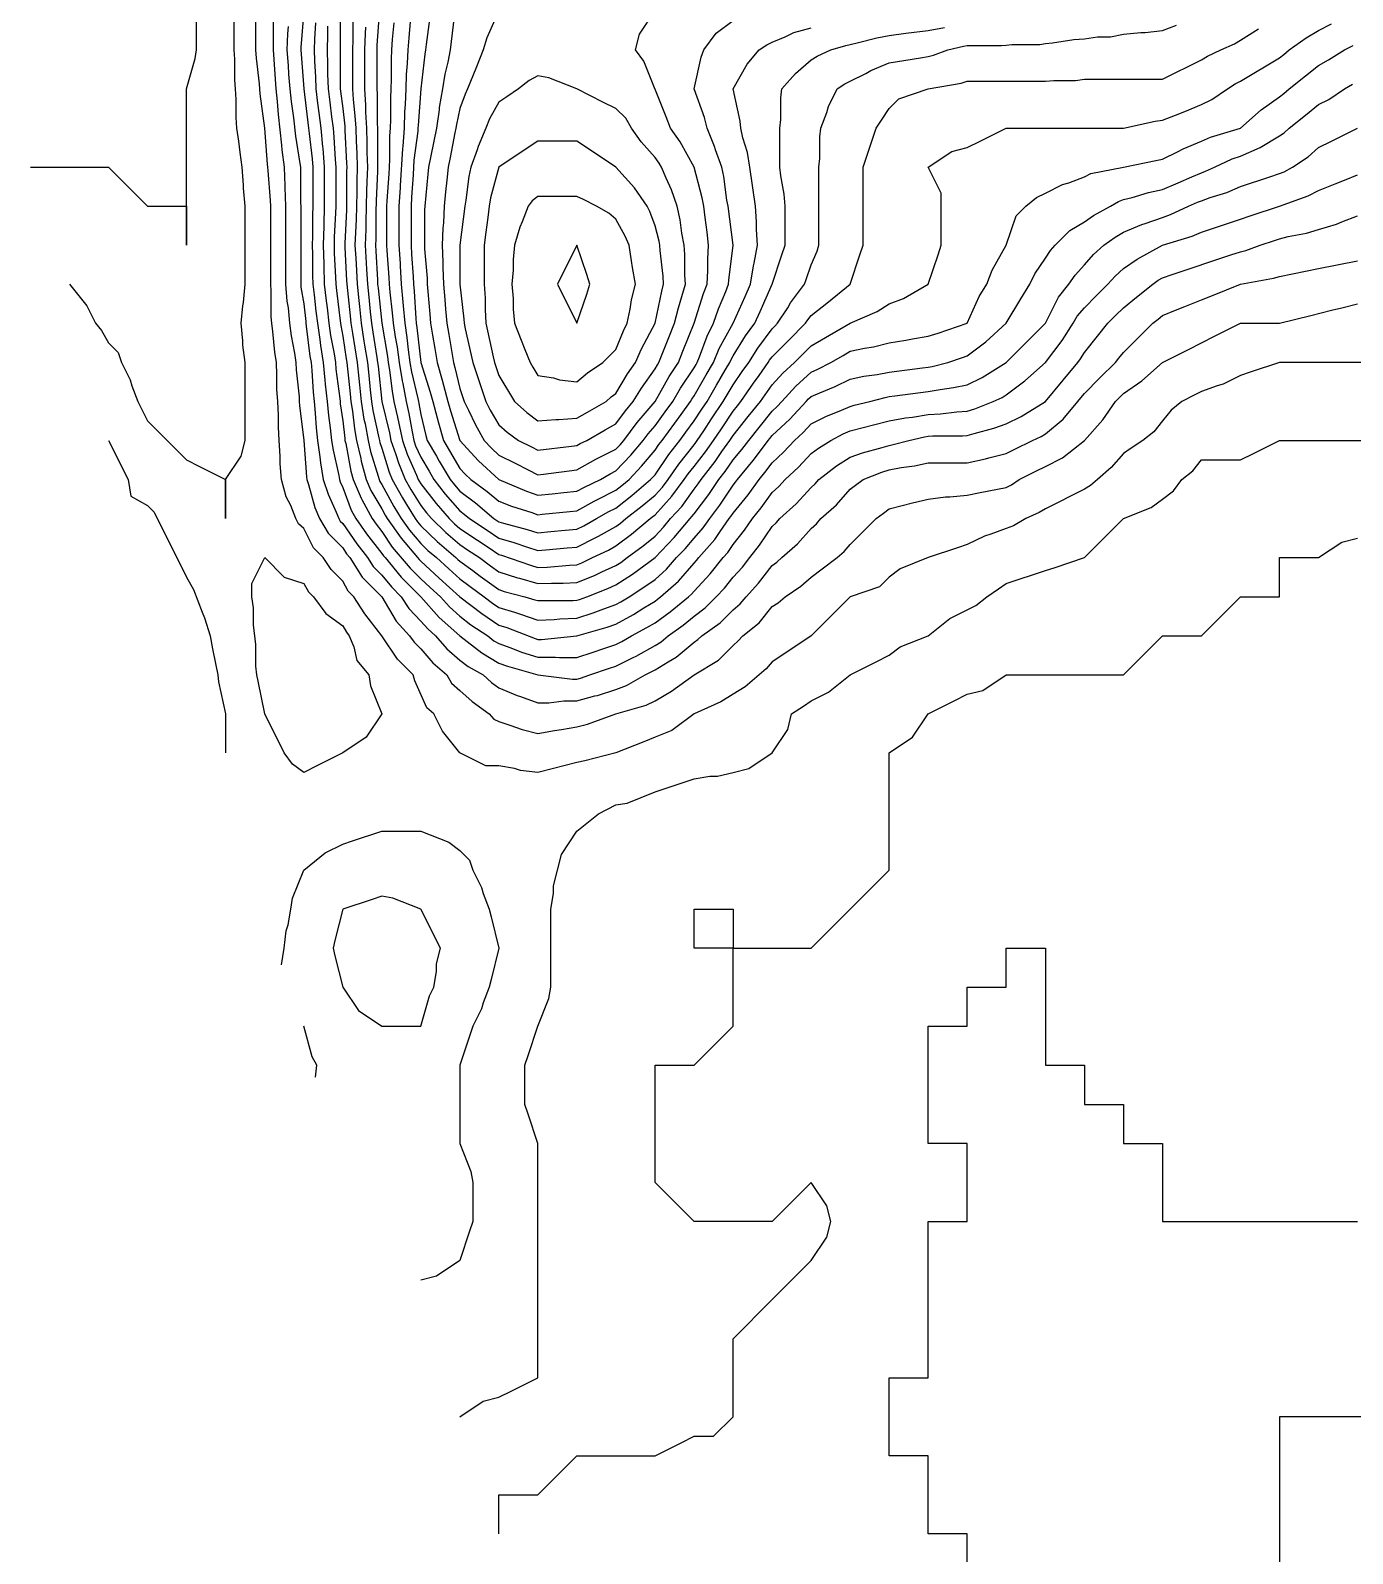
# Model space of a CAD drawing. Header units: inches. Extents: x 794995 to 811195, y 2485918 to 2508058.
# Drawn here: x 795565 to 796581, y 2488183 to 2489353 of the extents above; entities that cross this region are included whole.
import ezdxf

# ---------------------------------------------------------------- set-up
doc = ezdxf.new("R2010")
doc.units = ezdxf.units.IN
doc.header["$MEASUREMENT"] = 0
doc.layers.add('contour', color=7, linetype='Continuous')

msp = doc.modelspace()

# ---------------------------------------------------------------- linework, layer by layer
at = {"layer": 'contour'}
for points in [[(795595.2, 2489158.4), (795608.5, 2489141.7), (795615.2, 2489128.4), (795619.7, 2489122.9), (795625.2, 2489113.4), (795632.7, 2489105.9), (795635.2, 2489098.4), (795641.8, 2489085), (795643.2, 2489080.4), (795647.7, 2489068.4), (795655.2, 2489053.4), (795685.2, 2489023.4), (795695.2, 2489018.4), (795715.2, 2489008.4), (795715.2, 2488978.4), (795715.2, 2489008.4), (795727.2, 2489026.4), (795730.2, 2489038.4), (795730.2, 2489098.4), (795728.5, 2489111.7), (795728.5, 2489115), (795727.2, 2489128.4), (795728.5, 2489141.7), (795729, 2489144.5), (795730.2, 2489158.4), (795730.2, 2489218.4), (795729, 2489232.2), (795729, 2489234.5), (795728, 2489248.4), (795726.4, 2489259.6), (795725.2, 2489268.4), (795723.7, 2489278.4), (795723.2, 2489286.4), (795723.2, 2489300.4), (795722.7, 2489308.4), (795722.2, 2489315.4), (795722.2, 2489331.3), (795721.8, 2489338.4), (795721.8, 2489398.4)], [(796675.2, 2489098.4), (796525.2, 2489098.4), (796502.7, 2489090.9), (796495.2, 2489088.4), (796481.8, 2489081.7), (796477.2, 2489080.4), (796465.2, 2489075.9), (796460.2, 2489073.4), (796450.2, 2489068.4), (796441.8, 2489061.7), (796435.2, 2489053.4), (796428.5, 2489045), (796420.2, 2489038.4), (796411.2, 2489032.4), (796405.2, 2489028.4), (796395.9, 2489017.6), (796385.2, 2489008.4), (796379.8, 2489003.7), (796375.2, 2489000.9), (796345.2, 2488985.9), (796340.5, 2488983), (796330.2, 2488978.4), (796320.6, 2488972.9), (796315.2, 2488970.9), (796303.2, 2488966.4), (796298.5, 2488965), (796285.2, 2488958.4), (796277.7, 2488955.9), (796255.2, 2488948.4), (796233.7, 2488939.8), (796225.2, 2488933.4), (796217.7, 2488925.9), (796195.2, 2488918.4), (796165.2, 2488888.4), (796147.2, 2488876.4), (796135.2, 2488868.4), (796130.5, 2488863), (796125.2, 2488858.4), (796114.4, 2488849.1), (796105.2, 2488843.4), (796095.9, 2488837.6), (796075.2, 2488828.4), (796058, 2488815.5), (796045.2, 2488810.4), (796036.6, 2488806.9), (796015.2, 2488798.4), (795991.2, 2488792.4), (795985.2, 2488790.9), (795975.2, 2488788.4), (795967.2, 2488786.4), (795955.2, 2488783.4), (795941.8, 2488785), (795937.2, 2488786.4), (795925.2, 2488788.4), (795915.2, 2488788.4), (795895.2, 2488798.4), (795881.8, 2488815), (795875.2, 2488828.4), (795869.8, 2488833), (795860.5, 2488853.7), (795859.2, 2488858.4), (795847.2, 2488870.4), (795835.2, 2488888.4), (795822.1, 2488905.3), (795813.7, 2488918.4), (795809.4, 2488922.6), (795805.2, 2488930.4), (795796.2, 2488939.4), (795790.2, 2488948.4), (795782.7, 2488955.9), (795775.2, 2488970.9), (795771.2, 2488974.4), (795769.2, 2488978.4), (795765.2, 2488988.4), (795761.8, 2488995), (795758, 2489008.4), (795757.2, 2489020.4), (795757.2, 2489026.4), (795756.4, 2489038.4), (795755.7, 2489049), (795755.7, 2489057.8), (795755.2, 2489068.4), (795754.6, 2489077.8), (795754.6, 2489088.9), (795754.2, 2489098.4), (795753, 2489106.2), (795751.5, 2489122), (795750.6, 2489128.4), (795750.2, 2489133.4), (795750.2, 2489153.4), (795749.8, 2489158.4), (795749.8, 2489218.4), (795749.6, 2489222.8), (795747.8, 2489245.8), (795747.7, 2489248.4), (795747.4, 2489250.6), (795745.2, 2489278.4), (795741.6, 2489304.8), (795741.2, 2489312.4), (795738.8, 2489332), (795738.5, 2489338.4), (795738.5, 2489398.4)], [(795565.2, 2489248.4), (795625.2, 2489248.4), (795655.2, 2489218.4), (795685.2, 2489218.4), (795685.2, 2489188.4), (795685.2, 2489308.4), (795691.8, 2489331.7), (795692.7, 2489338.4), (795692.7, 2489368.4)], [(795775.2, 2489368.4), (795773.1, 2489340.4), (795773, 2489338.4), (795775.2, 2489308.4), (795778.9, 2489278.4), (795779.3, 2489274.2), (795781.6, 2489254.8), (795782.2, 2489248.4), (795782.2, 2489218.4), (795782, 2489211.5), (795782, 2489195.2), (795781.8, 2489188.4), (795782, 2489181.5), (795782, 2489165.2), (795782.2, 2489158.4), (795783.2, 2489150.4), (795784.6, 2489137.8), (795785.7, 2489128.4), (795787.6, 2489115.9), (795788.1, 2489111.3), (795790.2, 2489098.4), (795791.4, 2489084.6), (795791.8, 2489081.7), (795793.2, 2489068.4), (795794.2, 2489057.5), (795795.6, 2489048), (795796.6, 2489038.4), (795797.7, 2489030.9), (795802.2, 2489011.4), (795802.7, 2489008.4), (795803.3, 2489006.5), (795805.2, 2489002.4), (795811.6, 2488984.8), (795815.2, 2488978.4), (795823.5, 2488966.7), (795835.2, 2488951.7), (795836.5, 2488949.7), (795837.7, 2488948.4), (795850.2, 2488933.4), (795865.2, 2488918.4), (795879.3, 2488902.5), (795895.2, 2488888.4), (795912, 2488875.2), (795925.2, 2488867.4), (795931.8, 2488865), (795955.2, 2488858.4), (795981.8, 2488855), (795985.2, 2488855), (795987.8, 2488855.8), (795995.2, 2488858.4), (796010.2, 2488863.4), (796015.2, 2488865), (796028.5, 2488871.7), (796030.8, 2488872.8), (796045.2, 2488880.9), (796049.8, 2488883.7), (796055.2, 2488888.4), (796066.9, 2488896.6), (796075.2, 2488903.4), (796083.7, 2488909.8), (796092.3, 2488918.4), (796098.5, 2488925), (796105.2, 2488933.4), (796112.4, 2488941.2), (796118, 2488948.4), (796125.6, 2488958), (796135.2, 2488972.4), (796138.3, 2488975.2), (796141.2, 2488978.4), (796153.7, 2488989.8), (796165.2, 2489002.4), (796168.3, 2489005.2), (796171.2, 2489008.4), (796184.7, 2489018.8), (796195.2, 2489025.5), (796204.6, 2489028.9), (796219.7, 2489032.9), (796225.2, 2489034.6), (796228.3, 2489035.2), (796240.2, 2489038.4), (796252.3, 2489041.2), (796255.2, 2489041.7), (796258.7, 2489041.9), (796281.6, 2489041.9), (796285.2, 2489042.1), (796290.6, 2489043.8), (796305.7, 2489047.8), (796315.2, 2489051.2), (796326.6, 2489056.9), (796345.2, 2489068.4), (796358.8, 2489084.7), (796370.2, 2489098.4), (796372.3, 2489101.2), (796375.2, 2489105.9), (796385.2, 2489118.4), (796393.2, 2489128.4), (796399.2, 2489134.4), (796405.2, 2489140.4), (796415.2, 2489148.4), (796427.7, 2489158.4), (796432, 2489161.5), (796435.2, 2489163.4), (796442.7, 2489165.9), (796487.7, 2489180.9), (796495.2, 2489183.4), (796499.2, 2489184.4), (796510.2, 2489188.4), (796521.4, 2489192.1), (796525.2, 2489193.4), (796531.8, 2489195), (796545.9, 2489197.6), (796555.2, 2489200.4), (796569, 2489204.5), (796573.2, 2489206.4), (796585.2, 2489210.9)], [(795803.2, 2489366.4), (795803.2, 2489340.3), (795803.2, 2489338.4), (795803.2, 2489336.4), (795803.2, 2489310.3), (795803.3, 2489308.4), (795803.5, 2489306.7), (795805.2, 2489293.4), (795806.7, 2489279.9), (795806.8, 2489278.4), (795806.9, 2489276.6), (795808.2, 2489251.4), (795808.3, 2489248.4), (795808.2, 2489245.3), (795808.2, 2489221.4), (795808.1, 2489215.4), (795806.8, 2489190), (795806.7, 2489188.4), (795806.8, 2489186.7), (795808.2, 2489161.4), (795808.3, 2489158.4), (795810.9, 2489134.1), (795811.5, 2489128.4), (795812.7, 2489120.9), (795816.2, 2489098.4), (795817.5, 2489086), (795818, 2489081.2), (795819.4, 2489068.4), (795821.5, 2489054.7), (795822.3, 2489051.2), (795824.6, 2489038.4), (795826.6, 2489029.8), (795832.4, 2489011.1), (795833.2, 2489008.4), (795833.8, 2489007), (795835.2, 2489004.6), (795844.5, 2488987.7), (795850.2, 2488978.4), (795856.4, 2488969.6), (795865.2, 2488959.3), (795870.7, 2488953.9), (795877.2, 2488948.4), (795886.6, 2488939.8), (795895.2, 2488932), (795903.1, 2488926.3), (795913.9, 2488918.4), (795920.3, 2488913.5), (795925.2, 2488910.2), (795937.2, 2488906.4), (795941.8, 2488905), (795955.2, 2488900.4), (795967.8, 2488901), (795972.1, 2488901.4), (795985.2, 2488902), (795997.6, 2488905.9), (796005.9, 2488909.1), (796015.2, 2488912.4), (796019, 2488914.5), (796025.2, 2488918.4), (796037.4, 2488926.1), (796045.2, 2488931.7), (796054, 2488939.5), (796061.8, 2488948.4), (796068.3, 2488955.2), (796075.2, 2488963.4), (796082.2, 2488971.3), (796087.2, 2488978.4), (796094.9, 2488988.6), (796105.2, 2489004.1), (796107.1, 2489006.4), (796108.5, 2489008.4), (796120.6, 2489022.9), (796123.2, 2489026.4), (796132.2, 2489038.4), (796133.5, 2489040), (796135.2, 2489042.1), (796148.7, 2489054.8), (796161.4, 2489068.4), (796163.2, 2489070.3), (796165.2, 2489072.1), (796171.8, 2489075), (796183.7, 2489079.8), (796195.2, 2489085.5), (796205.7, 2489087.8), (796215.9, 2489089.1), (796225.2, 2489090.9), (796250.9, 2489094.1), (796255.2, 2489094.6), (796258.3, 2489095.2), (796270.2, 2489098.4), (796281.4, 2489102.1), (796285.2, 2489103.4), (796299.4, 2489114.1), (796315.2, 2489128.4), (796326.4, 2489147.1), (796333.2, 2489158.4), (796337.2, 2489166.4), (796345.2, 2489178.4), (796349.2, 2489184.4), (796352.7, 2489188.4), (796363.9, 2489199.6), (796375.2, 2489206.4), (796382.2, 2489211.3), (796395.2, 2489218.4), (796401.4, 2489222.1), (796405.2, 2489223.4), (796411.8, 2489225), (796424.6, 2489229), (796435.2, 2489231.2), (796447.2, 2489236.4), (796457.7, 2489240.9), (796465.2, 2489244.1), (796468.3, 2489245.2), (796475.2, 2489248.4), (796488.8, 2489254.7), (796495.2, 2489256.9), (796510.2, 2489263.4), (796525.2, 2489272.4), (796528.7, 2489274.8), (796532.7, 2489278.4), (796545.2, 2489288.4), (796555.2, 2489296.4), (796563.2, 2489300.4), (796575.2, 2489308.4), (796581.4, 2489312.1)], [(795833.1, 2489366.3), (795831.5, 2489342), (795831.4, 2489338.4), (795831.4, 2489308.4), (795831.6, 2489304.8), (795831.6, 2489281.9), (795831.8, 2489278.4), (795831.9, 2489275.1), (795831.9, 2489251.6), (795832, 2489248.4), (795831.9, 2489245.1), (795830.8, 2489222.8), (795830.5, 2489213.7), (795830.5, 2489193), (795830.4, 2489188.4), (795830.7, 2489183.9), (795831.8, 2489161.7), (795832, 2489158.4), (795832.3, 2489155.5), (795835.2, 2489128.4), (795839.5, 2489102.8), (795840.2, 2489098.4), (795841.2, 2489092.4), (795843.1, 2489076.3), (795844.5, 2489068.4), (795847.2, 2489056.4), (795848.3, 2489051.5), (795851, 2489038.4), (795854.7, 2489027.9), (795861.8, 2489011.7), (795863.2, 2489008.4), (795863.9, 2489007.1), (795865.2, 2489005), (795876.9, 2488990.1), (795887, 2488978.4), (795891.2, 2488974.4), (795895.2, 2488970.9), (795908.7, 2488961.9), (795917.7, 2488955.9), (795925.2, 2488950.9), (795927.1, 2488950.3), (795949.4, 2488942.6), (795955.2, 2488940.9), (795962.4, 2488941.2), (795979.4, 2488942.6), (795985.2, 2488942.9), (795989, 2488944.5), (795997.2, 2488948.4), (796009.4, 2488954.2), (796015.2, 2488957.4), (796027.2, 2488966.4), (796041.4, 2488978.4), (796043.5, 2488980), (796045.2, 2488981.4), (796058, 2488995.5), (796067.7, 2489008.4), (796070.8, 2489012.8), (796075.2, 2489018.4), (796083.9, 2489029.6), (796090.2, 2489038.4), (796096.2, 2489047.4), (796105.2, 2489060.9), (796108.5, 2489065), (796111.2, 2489068.4), (796121, 2489082.5), (796125.2, 2489088.4), (796132.2, 2489098.4), (796133.3, 2489100.2), (796135.2, 2489102.6), (796148, 2489115.5), (796160.9, 2489128.4), (796162.6, 2489131), (796165.2, 2489134.4), (796178.5, 2489145), (796195.2, 2489158.4), (796202.7, 2489180.9), (796205.2, 2489188.4), (796205.2, 2489248.4), (796215.2, 2489278.4), (796219.2, 2489284.4), (796225.2, 2489293.4), (796232.7, 2489300.9), (796255.2, 2489308.4), (796280.5, 2489313), (796285.2, 2489314.4), (796345.2, 2489314.4), (796351.8, 2489315), (796368.5, 2489315), (796375.2, 2489315.9), (796435.2, 2489315.9), (796465.2, 2489330.9), (796469.8, 2489333.7), (796480.2, 2489338.4), (796490.5, 2489343), (796495.2, 2489345.9), (796509, 2489354.5)], [(795890.9, 2489364.1), (795888.5, 2489345), (795887.7, 2489338.4), (795885.9, 2489329.1), (795883.7, 2489319.8), (795881.8, 2489308.4), (795879.4, 2489294.1), (795879.3, 2489292.5), (795877.2, 2489278.4), (795875.2, 2489268.4), (795872.7, 2489255.9), (795871.2, 2489248.4), (795870.6, 2489242.9), (795868.2, 2489218.4), (795868, 2489215.5), (795868, 2489191.2), (795867.9, 2489188.4), (795868, 2489185.5), (795870, 2489163.2), (795870.2, 2489158.4), (795870.6, 2489152.9), (795872.1, 2489135.3), (795872.7, 2489128.4), (795874.2, 2489119.4), (795875.9, 2489109.1), (795877.7, 2489098.4), (795881.6, 2489084.8), (795882.5, 2489081), (795885.9, 2489068.4), (795887.9, 2489061.1), (795895.2, 2489038.4), (795909.6, 2489022.8), (795925.2, 2489008.4), (795946.3, 2488999.5), (795955.2, 2488996.4), (795966.1, 2488997.5), (795975.2, 2488998.4), (795985.2, 2488999.4), (795991, 2489002.6), (796003.2, 2489008.4), (796010.7, 2489012.8), (796015.2, 2489015), (796026.5, 2489027), (796036.2, 2489038.4), (796040, 2489043.5), (796045.2, 2489049.6), (796053.1, 2489060.5), (796058.8, 2489068.4), (796064.9, 2489078.6), (796075.2, 2489094.1), (796076.7, 2489096.8), (796077.7, 2489098.4), (796079.4, 2489102.6), (796085.2, 2489118.4), (796090.2, 2489128.4), (796094, 2489139.5), (796099.7, 2489152.9), (796101.8, 2489158.4), (796102, 2489161.5), (796105.2, 2489188.4), (796101.4, 2489218.4), (796100.5, 2489223), (796098.1, 2489241.3), (796096.6, 2489248.4), (796091.8, 2489261.7), (796091, 2489264.2), (796085.2, 2489278.4), (796083.2, 2489286.4), (796075.2, 2489308.4), (796080.6, 2489332.9), (796082.7, 2489338.4), (796092.3, 2489351.2), (796105.2, 2489360.9)], [(795925.2, 2489368.4), (795915.9, 2489347.6), (795913.2, 2489338.4), (795908, 2489325.5), (795905.2, 2489318.4), (795901.2, 2489308.4), (795899.2, 2489304.4), (795895.2, 2489293.4), (795892.6, 2489281), (795892.2, 2489278.4), (795891.4, 2489274.6), (795887.7, 2489255.9), (795886.2, 2489248.4), (795885.2, 2489238.4), (795884.2, 2489229.3), (795883.2, 2489218.4), (795882.5, 2489205.7), (795882.1, 2489201.4), (795881.5, 2489188.4), (795882.1, 2489175.3), (795882.1, 2489171.4), (795882.7, 2489158.4), (795883.6, 2489146.8), (795884.2, 2489139.3), (795885.2, 2489128.4), (795886.6, 2489119.8), (795889.2, 2489104.4), (795890.2, 2489098.4), (795891.3, 2489094.5), (795895.2, 2489078.4), (795898.5, 2489068.4), (795901.8, 2489061.7), (795907.2, 2489050.4), (795913.9, 2489038.4), (795919.4, 2489032.6), (795925.2, 2489027.1), (795937.7, 2489020.9), (795947.7, 2489015.9), (795955.2, 2489012.1), (795959.4, 2489012.6), (795985.2, 2489015.9), (795999.6, 2489024), (796001.8, 2489025), (796015.2, 2489031.7), (796018.4, 2489035.1), (796021.2, 2489038.4), (796031.4, 2489052.1), (796045.2, 2489068.4), (796056.1, 2489087.5), (796063.2, 2489098.4), (796066.6, 2489106.9), (796075.2, 2489128.4), (796082.4, 2489151.2), (796085.2, 2489158.4), (796085.7, 2489169), (796085.7, 2489177.8), (796086.4, 2489188.4), (796085.2, 2489198.4), (796083.7, 2489209.8), (796082.7, 2489218.4), (796081.5, 2489224.7), (796075.2, 2489248.4), (796064.6, 2489267.8), (796057.2, 2489278.4), (796053.7, 2489286.9), (796036.6, 2489329.8), (796030.2, 2489338.4), (796033.2, 2489350.4), (796045.2, 2489368.4)], [(795751.8, 2489361.7), (795751.8, 2489345), (795751.6, 2489338.4), (795753.7, 2489308.4), (795754.8, 2489298.8), (795755.5, 2489288.7), (795758.2, 2489265.3), (795758.5, 2489261.7), (795760.2, 2489248.4), (795760.8, 2489234), (795760.8, 2489232.8), (795761.3, 2489218.4), (795761.3, 2489158.4), (795762.3, 2489145.5), (795763.2, 2489140.4), (795764.2, 2489128.4), (795765.6, 2489118.8), (795768.1, 2489105.4), (795769.2, 2489098.4), (795769.4, 2489092.6), (795771.6, 2489071.9), (795771.8, 2489068.4), (795772, 2489065.2), (795775.2, 2489038.4), (795777.3, 2489010.5), (795777.7, 2489008.4), (795778.9, 2489004.6), (795783.7, 2488986.9), (795787.2, 2488978.4), (795793.9, 2488967.1), (795805.2, 2488955.9), (795808.2, 2488951.4), (795810.6, 2488948.4), (795820.2, 2488933.4), (795835.2, 2488918.4), (795846.3, 2488899.5), (795856.6, 2488888.4), (795860.2, 2488883.4), (795865.2, 2488878.4), (795874.4, 2488867.6), (795885.2, 2488858.4), (795888.8, 2488852), (795895.2, 2488846.4), (795904.6, 2488837.8), (795917.7, 2488828.4), (795921.2, 2488824.4), (795925.2, 2488822.4), (795933.7, 2488819.8), (795943.2, 2488816.4), (795955.2, 2488813.4), (795968, 2488815.5), (795973.2, 2488816.4), (795985.2, 2488818.4), (795993.2, 2488820.4), (796015.2, 2488828.4), (796038.5, 2488835), (796045.2, 2488838.4), (796057.8, 2488845.7), (796075.2, 2488858.4), (796093.9, 2488869.6), (796105.2, 2488880.9), (796109.2, 2488884.4), (796112.7, 2488888.4), (796125.2, 2488898.4), (796135.2, 2488910.9), (796139.8, 2488913.7), (796145.2, 2488918.4), (796157.2, 2488926.4), (796165.2, 2488933.4), (796173.7, 2488939.8), (796185.2, 2488948.4), (796190.5, 2488953), (796195.2, 2488958.4), (796205.2, 2488968.4), (796215.2, 2488978.4), (796220.9, 2488982.6), (796225.2, 2488985.9), (796235.2, 2488988.4), (796243.2, 2488990.4), (796255.2, 2488993.4), (796268.5, 2488995), (796271.8, 2488995), (796285.2, 2488996.4), (796295.2, 2488998.4), (796315.2, 2489002.4), (796319.2, 2489004.4), (796325.2, 2489008.4), (796338.5, 2489015), (796345.2, 2489018.4), (796358.5, 2489025), (796375.2, 2489038.4), (796389.3, 2489054.2), (796399.2, 2489068.4), (796402.2, 2489071.4), (796405.2, 2489074.4), (796419.3, 2489084.2), (796435.2, 2489098.4), (796455.2, 2489108.4), (796465.2, 2489113.4), (796475.2, 2489118.4), (796495.2, 2489128.4), (796525.2, 2489128.4), (796549.2, 2489134.4), (796565.2, 2489138.4), (796573.2, 2489140.4), (796585.2, 2489143.4)], [(795763.2, 2489356.4), (795762.7, 2489350.8), (795762.3, 2489338.4), (795763.2, 2489326.4), (795763.6, 2489319.9), (795764.4, 2489308.4), (795765.5, 2489298.7), (795767.3, 2489286.2), (795769, 2489272.2), (795772.3, 2489251.2), (795772.7, 2489248.4), (795772.8, 2489246), (795772.8, 2489220.8), (795772.9, 2489218.4), (795772.9, 2489158.4), (795773, 2489156.2), (795775.2, 2489143.4), (795776.7, 2489129.9), (795776.9, 2489128.4), (795777.2, 2489126.3), (795780, 2489103.2), (795780.8, 2489098.4), (795781.4, 2489092.2), (795782.4, 2489075.6), (795783.2, 2489068.4), (795784, 2489059.5), (795784.8, 2489048), (795785.9, 2489038.4), (795787.7, 2489025.9), (795788, 2489021.2), (795790.2, 2489008.4), (795793.9, 2488997.1), (795800.2, 2488983.4), (795802.2, 2488978.4), (795803.3, 2488976.5), (795805.2, 2488974.6), (795815.9, 2488959.1), (795824.2, 2488948.4), (795828.5, 2488941.7), (795835.2, 2488935), (795842.7, 2488925.9), (795850.2, 2488918.4), (795856.1, 2488909.3), (795865.2, 2488899.6), (795870.5, 2488893.7), (795876.4, 2488888.4), (795885.2, 2488878.4), (795895.2, 2488869.6), (795901.6, 2488864.8), (795913.2, 2488858.4), (795919.4, 2488852.6), (795925.2, 2488848.4), (795939.3, 2488842.5), (795941.8, 2488841.7), (795955.2, 2488836.9), (795963.7, 2488836.9), (795975.2, 2488838.4), (795985.2, 2488838.4), (795999, 2488842.2), (796000.9, 2488842.6), (796015.2, 2488847.1), (796023.3, 2488850.2), (796037.7, 2488858.4), (796042.8, 2488860.8), (796045.2, 2488862.1), (796055.2, 2488868.4), (796061.5, 2488872), (796075.2, 2488883.4), (796078.2, 2488885.4), (796081.2, 2488888.4), (796095.2, 2488898.4), (796105.2, 2488908.4), (796110.6, 2488912.9), (796115.2, 2488918.4), (796124.7, 2488928.8), (796135.2, 2488942.4), (796138.7, 2488944.8), (796142.7, 2488948.4), (796154.6, 2488959), (796165.2, 2488970.9), (796169.2, 2488974.4), (796172.7, 2488978.4), (796184.6, 2488989), (796195.2, 2489000.9), (796199.4, 2489004.1), (796205.2, 2489008.4), (796219.4, 2489014.1), (796225.2, 2489015.9), (796234.4, 2489017.6), (796244.6, 2489019), (796255.2, 2489021.2), (796285.2, 2489021.2), (796299.3, 2489024.2), (796301.8, 2489025), (796315.2, 2489028.4), (796321.8, 2489031.7), (796335.2, 2489038.4), (796342, 2489041.5), (796345.2, 2489043.4), (796358.8, 2489054.7), (796370.2, 2489068.4), (796372.4, 2489071.1), (796375.2, 2489074.4), (796387.2, 2489086.4), (796399.2, 2489098.4), (796401.8, 2489101.7), (796405.2, 2489105.9), (796427.7, 2489128.4), (796431.8, 2489131.7), (796435.2, 2489134.4), (796445.2, 2489138.4), (796452.3, 2489141.2), (796465.2, 2489146.4), (796473.7, 2489149.8), (796495.2, 2489158.4), (796520.5, 2489163), (796525.2, 2489164.4), (796545.2, 2489168.4), (796555.2, 2489170.4), (796585.2, 2489176.4)], [(795784.3, 2489359.3), (795783.4, 2489346.6), (795783.2, 2489338.4), (795783.4, 2489330.1), (795784.3, 2489317.5), (795784.5, 2489308.4), (795785.9, 2489297.6), (795786.8, 2489290), (795788.3, 2489278.4), (795789.6, 2489263.9), (795789.8, 2489263), (795791, 2489248.4), (795791, 2489218.4), (795790.6, 2489203.8), (795790.6, 2489203), (795790.2, 2489188.4), (795790.6, 2489173.8), (795790.6, 2489172.9), (795791, 2489158.4), (795792.5, 2489145.7), (795793.2, 2489140.4), (795794.6, 2489128.4), (795795.9, 2489119.1), (795798.5, 2489105), (795799.5, 2489098.4), (795800, 2489093.2), (795802.9, 2489070.6), (795803.2, 2489068.4), (795803.3, 2489066.5), (795805.2, 2489053.4), (795806.7, 2489039.9), (795806.9, 2489038.4), (795807.5, 2489036.1), (795811.5, 2489014.7), (795813.2, 2489008.4), (795819.3, 2488994.2), (795819.8, 2488993), (795827.7, 2488978.4), (795830.8, 2488974), (795835.2, 2488968.4), (795843.3, 2488956.5), (795857, 2488940.2), (795865.2, 2488932), (795872.3, 2488925.5), (795880.2, 2488918.4), (795887.3, 2488910.5), (795895.2, 2488903.4), (795903.7, 2488896.9), (795916.6, 2488888.4), (795921.4, 2488884.6), (795925.2, 2488882.4), (795934.4, 2488879.1), (795942.7, 2488875.9), (795955.2, 2488872), (795968.8, 2488872), (795971.8, 2488871.7), (795985.2, 2488871.7), (795997.7, 2488875.9), (796005.2, 2488878.4), (796015.2, 2488881.7), (796019.6, 2488883.9), (796027.2, 2488888.4), (796039, 2488894.6), (796045.2, 2488898.4), (796056.8, 2488906.7), (796070.9, 2488918.4), (796073.2, 2488920.4), (796075.2, 2488922.6), (796087.6, 2488935.9), (796097.7, 2488948.4), (796101.2, 2488952.4), (796105.2, 2488958.4), (796114, 2488969.5), (796120.2, 2488978.4), (796126.9, 2488986.6), (796135.2, 2488998.4), (796140.4, 2489003.1), (796145.2, 2489008.4), (796155.6, 2489018), (796165.2, 2489028.4), (796170.9, 2489032.6), (796180.2, 2489038.4), (796189.9, 2489043.6), (796195.2, 2489045.9), (796205.2, 2489048.4), (796213.2, 2489050.4), (796225.2, 2489053.4), (796237.8, 2489055.7), (796243.2, 2489056.4), (796255.2, 2489058.4), (796264.6, 2489058.9), (796277.2, 2489060.4), (796285.2, 2489060.9), (796290.9, 2489062.6), (796305.2, 2489068.4), (796312, 2489071.5), (796315.2, 2489073.4), (796329.4, 2489084.1), (796345.2, 2489098.4), (796358.2, 2489115.3), (796366.6, 2489128.4), (796369.7, 2489133.8), (796375.2, 2489140.4), (796384.2, 2489149.4), (796393.2, 2489158.4), (796398.8, 2489164.7), (796405.2, 2489170.4), (796415.7, 2489177.8), (796435.2, 2489188.4), (796458.1, 2489195.4), (796465.2, 2489198.4), (796495.2, 2489208.4), (796502.7, 2489210.9), (796525.2, 2489218.4), (796547.2, 2489226.4), (796555.2, 2489230.4), (796568, 2489235.5), (796575.2, 2489238.4), (796585.2, 2489242.4)], [(795793.5, 2489356.7), (795793.5, 2489350), (795793.2, 2489338.4), (795793.5, 2489326.7), (795793.5, 2489320), (795793.9, 2489308.4), (795795.2, 2489298.4), (795796.6, 2489286.9), (795797.7, 2489278.4), (795798.3, 2489271.5), (795799.4, 2489254.2), (795799.9, 2489248.4), (795799.9, 2489218.4), (795799.7, 2489212.9), (795798.7, 2489194.8), (795798.5, 2489188.4), (795798.7, 2489181.9), (795799.7, 2489163.8), (795799.9, 2489158.4), (795800.4, 2489153.6), (795803.2, 2489130.4), (795803.4, 2489128.4), (795803.6, 2489126.8), (795805.2, 2489118.4), (795807.9, 2489101.1), (795808.3, 2489098.4), (795810.9, 2489074.1), (795811.5, 2489068.4), (795812.7, 2489060.9), (795814.2, 2489047.4), (795815.7, 2489038.4), (795819, 2489024.5), (795819.4, 2489022.6), (795823.2, 2489008.4), (795826.8, 2489000), (795835.2, 2488985.9), (795837.8, 2488981), (795839.4, 2488978.4), (795850.2, 2488963.4), (795862.7, 2488948.4), (795863.8, 2488947), (795865.2, 2488945.6), (795879.4, 2488932.6), (795895.2, 2488918.4), (795912.2, 2488905.4), (795925.2, 2488896.5), (795931.4, 2488894.6), (795953.1, 2488886.3), (795955.2, 2488885.6), (795957.9, 2488885.6), (795985.2, 2488888.4), (796008.5, 2488895), (796015.2, 2488897.4), (796028.7, 2488904.8), (796036.6, 2488909.8), (796045.2, 2488915), (796047.1, 2488916.4), (796049.4, 2488918.4), (796063.2, 2488930.4), (796075.2, 2488944.1), (796077.2, 2488946.3), (796078.9, 2488948.4), (796091.2, 2488962.4), (796095.2, 2488968.4), (796102.2, 2488978.4), (796103.4, 2488980.1), (796105.2, 2488982.6), (796116.8, 2488996.7), (796125.2, 2489008.4), (796129.7, 2489013.8), (796135.2, 2489021.2), (796144, 2489029.5), (796152.3, 2489038.4), (796159, 2489044.6), (796165.2, 2489051.2), (796176.6, 2489056.9), (796188.5, 2489061.7), (796195.2, 2489064.6), (796198.2, 2489065.4), (796210.2, 2489068.4), (796222, 2489071.5), (796225.2, 2489072.1), (796229.4, 2489072.6), (796255.2, 2489075.9), (796264.4, 2489077.6), (796274.6, 2489079), (796285.2, 2489081.2), (796296.6, 2489086.9), (796315.2, 2489098.4), (796345.2, 2489128.4), (796355.2, 2489148.4), (796363.2, 2489158.4), (796368.1, 2489165.4), (796375.2, 2489173.4), (796382.2, 2489181.3), (796390.2, 2489188.4), (796398.8, 2489194.7), (796405.2, 2489198.4), (796419.3, 2489204.2), (796421.8, 2489205), (796435.2, 2489209.8), (796441.5, 2489212), (796455.2, 2489218.4), (796462.2, 2489221.4), (796465.2, 2489222.6), (796471.8, 2489225), (796484.6, 2489229), (796495.2, 2489233.4), (796517.7, 2489240.9), (796525.2, 2489243.4), (796528.7, 2489244.8), (796535.2, 2489248.4), (796547.2, 2489256.4), (796555.2, 2489263.4), (796565.2, 2489268.4), (796585.2, 2489278.4)], [(795812.9, 2489360.6), (795812.9, 2489346.1), (795812.7, 2489338.4), (795812.7, 2489308.4), (795813.2, 2489300.4), (795814.6, 2489287.8), (795815.2, 2489278.4), (795815.4, 2489268.1), (795815.9, 2489259.1), (795816.2, 2489248.4), (795815.9, 2489237.6), (795815.9, 2489229.1), (795815.7, 2489218.4), (795815.4, 2489208.1), (795814.9, 2489198.1), (795814.6, 2489188.4), (795815.2, 2489178.4), (795815.7, 2489168.9), (795816.2, 2489158.4), (795817.5, 2489146), (795818, 2489141.2), (795819.4, 2489128.4), (795821.5, 2489114.7), (795822, 2489111.5), (795824.1, 2489098.4), (795825.2, 2489088.4), (795826.3, 2489077.2), (795827.3, 2489068.4), (795828.3, 2489061.5), (795833, 2489040.5), (795833.4, 2489038.4), (795833.7, 2489036.9), (795835.2, 2489032.4), (795840.9, 2489014.1), (795843.2, 2489008.4), (795851.1, 2488994.3), (795854.2, 2488989.3), (795860.9, 2488978.4), (795862.7, 2488975.9), (795865.2, 2488972.9), (795877.7, 2488960.9), (795892.2, 2488948.4), (795893.7, 2488946.9), (795895.2, 2488945.6), (795905.2, 2488938.4), (795910.9, 2488934.2), (795925.2, 2488923.8), (795929.3, 2488922.5), (795945.2, 2488918.4), (795952.9, 2488916.1), (795955.2, 2488915.4), (795958, 2488915.5), (795982.3, 2488915.5), (795985.2, 2488915.6), (795987.2, 2488916.3), (795992.7, 2488918.4), (796009, 2488924.6), (796015.2, 2488927.4), (796027.9, 2488935.6), (796045.2, 2488948.4), (796059.8, 2488963.8), (796072.2, 2488978.4), (796073.6, 2488979.9), (796075.2, 2488982.1), (796086.5, 2488997), (796094.2, 2489008.4), (796099, 2489014.5), (796105.2, 2489023.4), (796112, 2489031.5), (796117.2, 2489038.4), (796125.2, 2489048.4), (796135.2, 2489060.9), (796139, 2489064.5), (796142.7, 2489068.4), (796153.5, 2489080), (796165.2, 2489090.9), (796170.4, 2489093.1), (796180.2, 2489098.4), (796189.7, 2489103.8), (796195.2, 2489106.9), (796206.1, 2489109.3), (796213.2, 2489110.4), (796225.2, 2489113.4), (796238, 2489115.5), (796243.2, 2489116.4), (796255.2, 2489118.4), (796262.7, 2489120.9), (796285.2, 2489128.4), (796294.4, 2489149.1), (796300.2, 2489158.4), (796304.2, 2489169.3), (796315.2, 2489188.4), (796322.7, 2489210.9), (796330.2, 2489218.4), (796338.5, 2489225), (796345.2, 2489228.4), (796358.5, 2489235), (796363.2, 2489236.4), (796375.2, 2489240.9), (796380.2, 2489243.4), (796405.2, 2489248.4), (796430.2, 2489253.4), (796435.2, 2489254.4), (796447.2, 2489260.4), (796451, 2489262.5), (796465.2, 2489268.4), (796472.2, 2489271.3), (796495.2, 2489278.4), (796511, 2489292.5), (796525.2, 2489302.4), (796528.5, 2489305), (796532.7, 2489308.4), (796545.2, 2489318.4), (796555.2, 2489326.4), (796562.7, 2489330.9), (796575.2, 2489338.4), (796581.8, 2489341.7)], [(795822.7, 2489355.9), (795822.4, 2489351.1), (795822, 2489338.4), (795822, 2489308.4), (795822.8, 2489296), (795822.8, 2489290.7), (795823.5, 2489278.4), (795823.8, 2489267), (795823.8, 2489259.7), (795824.1, 2489248.4), (795823.8, 2489237), (795823.5, 2489230.1), (795823.2, 2489218.4), (795822.9, 2489206.1), (795822.9, 2489200.7), (795822.5, 2489188.4), (795823.5, 2489170), (795824.1, 2489158.4), (795825.2, 2489148.4), (795826.3, 2489137.2), (795827.3, 2489128.4), (795828.3, 2489121.5), (795831.4, 2489102.1), (795832, 2489098.4), (795832.3, 2489095.5), (795835.2, 2489068.4), (795841, 2489044.2), (795842.2, 2489038.4), (795846.1, 2489027.5), (795848, 2489021.2), (795853.2, 2489008.4), (795857.5, 2489000.7), (795865.2, 2488988.4), (795869.5, 2488982.8), (795873.3, 2488978.4), (795884.5, 2488967.7), (795895.2, 2488958.4), (795901.2, 2488954.4), (795910.2, 2488948.4), (795918.8, 2488942), (795925.2, 2488937.5), (795939.6, 2488932.8), (795941, 2488932.5), (795955.2, 2488928.4), (795965.6, 2488928.8), (795974.7, 2488928.8), (795985.2, 2488929.3), (795998.7, 2488934.8), (796004.2, 2488937.5), (796015.2, 2488942.4), (796018.8, 2488944.7), (796023.7, 2488948.4), (796036.1, 2488957.5), (796045.2, 2488965), (796051.6, 2488971.9), (796057.2, 2488978.4), (796065.7, 2488987.8), (796075.2, 2489000.9), (796078.4, 2489005.1), (796080.6, 2489008.4), (796091.3, 2489022.2), (796096.6, 2489029.8), (796102.7, 2489038.4), (796103.7, 2489039.9), (796105.2, 2489042.1), (796116.8, 2489056.7), (796126.2, 2489068.4), (796135.2, 2489081.2), (796143.4, 2489090.1), (796152.3, 2489098.4), (796158.7, 2489104.8), (796165.2, 2489111.2), (796176.1, 2489117.5), (796195.2, 2489128.4), (796215.9, 2489137.6), (796225.2, 2489143.4), (796236.1, 2489147.5), (796255.2, 2489158.4), (796262.7, 2489180.9), (796265.2, 2489188.4), (796265.2, 2489228.4), (796255.2, 2489248.4), (796273.2, 2489260.4), (796285.2, 2489263.4), (796295.2, 2489268.4), (796315.2, 2489278.4), (796405.2, 2489278.4), (796429.7, 2489283.8), (796435.2, 2489284.4), (796445.2, 2489288.4), (796452.3, 2489291.2), (796465.2, 2489296.4), (796473.2, 2489300.4), (796485.2, 2489308.4), (796491.2, 2489312.4), (796495.2, 2489314.4), (796525.2, 2489332.4), (796528.5, 2489335), (796532.7, 2489338.4), (796545.7, 2489347.8), (796555.2, 2489353.4), (796565.2, 2489358.4)], [(795844.4, 2489359.1), (795843.3, 2489346.5), (795842.7, 2489338.4), (795842.4, 2489331.2), (795842.4, 2489315.6), (795842.1, 2489308.4), (795841.8, 2489301.7), (795841.8, 2489285), (795841.6, 2489278.4), (795841.2, 2489272.4), (795841.2, 2489254.4), (795840.8, 2489248.4), (795840.5, 2489243.1), (795839.2, 2489222.4), (795838.9, 2489218.4), (795838.9, 2489188.4), (795839.2, 2489184.4), (795840.5, 2489163.7), (795840.8, 2489158.4), (795841.4, 2489152.2), (795843.3, 2489136.5), (795844, 2489128.4), (795845.5, 2489118), (795846.9, 2489110.1), (795848.5, 2489098.4), (795850.9, 2489084.1), (795851.3, 2489082.2), (795853.9, 2489068.4), (795855.9, 2489059.1), (795858.5, 2489045), (795859.9, 2489038.4), (795861.2, 2489034.4), (795865.2, 2489025.5), (795871.5, 2489014.7), (795875.2, 2489008.4), (795884, 2488997.2), (795895.2, 2488984.4), (795898.6, 2488981.8), (795902.7, 2488978.4), (795916.2, 2488969.4), (795925.2, 2488963.4), (795936.8, 2488960), (795947.2, 2488956.4), (795955.2, 2488953.8), (795961.2, 2488954.4), (795977.7, 2488955.9), (795985.2, 2488956.5), (795999.7, 2488963.8), (796001.8, 2488965), (796015.2, 2488972.4), (796018.6, 2488974.9), (796022.7, 2488978.4), (796035.4, 2488988.1), (796045.2, 2488996.4), (796050.9, 2489002.6), (796055.2, 2489008.4), (796063.5, 2489020.1), (796075.2, 2489035), (796076.6, 2489036.9), (796077.7, 2489038.4), (796082.7, 2489045.9), (796088.7, 2489054.9), (796097.7, 2489068.4), (796105.2, 2489081.2), (796112.2, 2489091.3), (796117.2, 2489098.4), (796124.2, 2489109.3), (796135.2, 2489124.1), (796137.3, 2489126.2), (796139.4, 2489128.4), (796147.2, 2489140.4), (796149.4, 2489144.1), (796160.2, 2489158.4), (796161.4, 2489162.1), (796165.2, 2489173.4), (796169.8, 2489183.7), (796171.2, 2489188.4), (796171.2, 2489248.4), (796171.8, 2489255), (796171.8, 2489271.7), (796172.7, 2489278.4), (796177.2, 2489290.4), (796178.5, 2489295), (796185.2, 2489308.4), (796191.2, 2489312.4), (796195.2, 2489314.4), (796207.2, 2489320.4), (796211, 2489322.5), (796225.2, 2489328.4), (796249.2, 2489332.4), (796255.2, 2489333.4), (796259.2, 2489334.4), (796270.2, 2489338.4), (796282.3, 2489341.2), (796285.2, 2489341.7), (796288.7, 2489341.9), (796311.6, 2489341.9), (796315.2, 2489342.1), (796319.4, 2489342.6), (796340.9, 2489342.6), (796345.2, 2489343.4), (796350.6, 2489343.8), (796367.2, 2489346.4), (796375.2, 2489346.9), (796385.2, 2489348.4), (796395.2, 2489348.4), (796405.2, 2489350.4), (796418.5, 2489351.7), (796421.8, 2489351.7), (796435.2, 2489353.4), (796446.1, 2489357.5)], [(795857, 2489360.2), (795855.9, 2489347.6), (795855.2, 2489338.4), (795854.7, 2489327.9), (795854, 2489319.5), (795853.6, 2489308.4), (795853.2, 2489296.4), (795852.7, 2489290.8), (795852.3, 2489278.4), (795851.3, 2489264.5), (795851, 2489262.5), (795849.3, 2489234.2), (795849.2, 2489232.4), (795848.3, 2489218.4), (795848.3, 2489188.4), (795849.2, 2489174.4), (795849.3, 2489172.5), (795850.2, 2489158.4), (795851.4, 2489144.6), (795851.6, 2489141.9), (795852.8, 2489128.4), (795854.4, 2489117.6), (795855.5, 2489108), (795856.8, 2489098.4), (795858, 2489091.2), (795862.9, 2489070.7), (795863.3, 2489068.4), (795863.6, 2489066.8), (795865.2, 2489058.4), (795869, 2489042.2), (795870.2, 2489038.4), (795877.2, 2489026.4), (795879.4, 2489022.6), (795887.7, 2489008.4), (795891, 2489004.2), (795895.2, 2488999.4), (795907.2, 2488990.4), (795921.4, 2488978.4), (795923.7, 2488976.9), (795925.2, 2488975.9), (795928.7, 2488974.8), (795946.9, 2488970.1), (795955.2, 2488967.5), (795965.2, 2488968.4), (795976.2, 2488969.4), (795985.2, 2488970.2), (795990.6, 2488972.9), (796000.2, 2488978.4), (796009.7, 2488983.8), (796015.2, 2488986.5), (796027.5, 2488996.1), (796041.8, 2489008.4), (796043.4, 2489010.1), (796045.2, 2489012.1), (796055.9, 2489027.6), (796064.2, 2489038.4), (796068.8, 2489044.7), (796075.2, 2489053.4), (796081.2, 2489062.4), (796085.2, 2489068.4), (796092.5, 2489081), (796099.2, 2489092.4), (796102.7, 2489098.4), (796103.4, 2489100.1), (796105.2, 2489103.4), (796114.8, 2489118.7), (796121.8, 2489128.4), (796125.9, 2489137.6), (796135.2, 2489158.4), (796142.7, 2489180.9), (796145.2, 2489188.4), (796145.2, 2489218.4), (796144.4, 2489227.6), (796141.8, 2489241.7), (796141.2, 2489248.4), (796141.2, 2489278.4), (796141.8, 2489285), (796141.8, 2489301.7), (796142.7, 2489308.4), (796153.2, 2489320.4), (796165.2, 2489330.9), (796169.8, 2489333.7), (796180.2, 2489338.4), (796191.8, 2489341.7), (796195.2, 2489342.6), (796200.6, 2489343.8), (796215.7, 2489347.8), (796225.2, 2489349.6), (796238, 2489351.2), (796255.2, 2489353.4), (796267.8, 2489355.7)], [(795871.8, 2489361.7), (795869.4, 2489342.6), (795868.9, 2489338.4), (795868.3, 2489335.2), (795865.2, 2489308.4), (795863.1, 2489280.4), (795863, 2489278.4), (795862.9, 2489276.1), (795859.9, 2489253.7), (795859.5, 2489248.4), (795859.2, 2489242.4), (795858.1, 2489225.4), (795857.7, 2489218.4), (795857.7, 2489188.4), (795858.1, 2489181.3), (795859.2, 2489164.4), (795859.5, 2489158.4), (795860, 2489153.2), (795861.3, 2489132.2), (795861.6, 2489128.4), (795862.1, 2489125.3), (795865.2, 2489098.4), (795872.4, 2489075.6), (795874.4, 2489068.4), (795877.8, 2489055.7), (795878.7, 2489051.9), (795882.7, 2489038.4), (795887.3, 2489030.5), (795895.2, 2489016.9), (795899.3, 2489012.5), (795903.7, 2489008.4), (795916.1, 2488999.3), (795925.2, 2488991.7), (795934.8, 2488988), (795950.5, 2488983), (795955.2, 2488981.4), (795958.5, 2488981.7), (795979.7, 2488983.8), (795985.2, 2488984.4), (795998.5, 2488991.7), (796000.6, 2488992.9), (796015.2, 2489000.2), (796019.8, 2489003.7), (796025.2, 2489008.4), (796034.9, 2489018.6), (796045.2, 2489030.9), (796048.2, 2489035.3), (796050.6, 2489038.4), (796065.2, 2489058.4), (796072.4, 2489068.4), (796073.4, 2489070.1), (796075.2, 2489072.6), (796084.6, 2489088.9), (796090.2, 2489098.4), (796094.6, 2489109), (796105.2, 2489128.4), (796114.4, 2489149.1), (796118.5, 2489158.4), (796120.9, 2489172.6), (796121.3, 2489174.5), (796123.9, 2489188.4), (796123.2, 2489200.4), (796123.2, 2489206.4), (796122.3, 2489218.4), (796118, 2489248.4), (796116.4, 2489259.6), (796112.7, 2489270.9), (796111.2, 2489278.4), (796110.6, 2489283.8), (796105.2, 2489308.4), (796116.1, 2489327.5), (796125.2, 2489338.4), (796131.2, 2489342.4), (796135.2, 2489344.4), (796145.2, 2489348.4), (796151.8, 2489351.7), (796165.2, 2489355.5)], [(795625.2, 2489038.4), (795640.2, 2489008.4), (795642.3, 2488995.5), (795655.2, 2488988.4), (795660.2, 2488983.4), (795685.2, 2488933.4), (795690.6, 2488923.8), (795697.2, 2488906.4), (795699, 2488902.2), (795703.2, 2488888.4), (795705.2, 2488878.4), (795707.7, 2488865.9), (795709.2, 2488858.4), (795709.7, 2488852.9), (795715.2, 2488828.4), (795715.2, 2488798.4)], [(795895.2, 2488288.4), (795913.2, 2488300.4), (795925.2, 2488303.4), (795935.2, 2488308.4), (795955.2, 2488318.4), (795955.2, 2488498.4), (795947.7, 2488520.9), (795945.2, 2488528.4), (795945.2, 2488558.4), (795947.7, 2488565.9), (795955.2, 2488588.4), (795963.7, 2488609.8), (795965.2, 2488618.4), (795965.2, 2488678.4), (795967.2, 2488690.4), (795967.2, 2488696.4), (795973.2, 2488720.4), (795985.2, 2488738.4), (796001.8, 2488751.7), (796015.2, 2488758.4), (796023.7, 2488759.8), (796045.2, 2488768.4), (796067.7, 2488775.9), (796075.2, 2488778.4), (796087.2, 2488780.4), (796093.2, 2488780.4), (796105.2, 2488783.4), (796117.2, 2488786.4), (796135.2, 2488798.4), (796147.2, 2488816.4), (796150.2, 2488828.4), (796159.2, 2488834.4), (796165.2, 2488838.4), (796178.5, 2488845), (796195.2, 2488858.4), (796215.2, 2488868.4), (796225.2, 2488873.4), (796233.7, 2488879.8), (796255.2, 2488888.4), (796271.8, 2488901.7), (796285.2, 2488908.4), (796291.8, 2488911.7), (796300.2, 2488918.4), (796309.2, 2488924.4), (796315.2, 2488928.4), (796345.2, 2488938.4), (796352.7, 2488940.9), (796375.2, 2488948.4), (796405.2, 2488978.4), (796426.6, 2488986.9), (796435.2, 2488993.4), (796443.7, 2488999.8), (796450.2, 2489008.4), (796458.5, 2489015), (796465.2, 2489023.4), (796495.2, 2489023.4), (796505.2, 2489028.4), (796525.2, 2489038.4), (796615.2, 2489038.4)], [(795925.2, 2488198.4), (795925.2, 2488228.4), (795955.2, 2488228.4), (795985.2, 2488258.4), (796045.2, 2488258.4), (796065.2, 2488268.4), (796075.2, 2488273.4), (796090.2, 2488273.4), (796105.2, 2488288.4), (796105.2, 2488348.4), (796135.2, 2488378.4), (796165.2, 2488408.4), (796177.2, 2488426.4), (796180.2, 2488438.4), (796177.2, 2488450.4), (796165.2, 2488468.4), (796135.2, 2488438.4), (796075.2, 2488438.4), (796045.2, 2488468.4), (796045.2, 2488558.4), (796075.2, 2488558.4), (796105.2, 2488588.4), (796105.2, 2488648.4), (796075.2, 2488648.4), (796075.2, 2488678.4), (796105.2, 2488678.4), (796105.2, 2488648.4), (796165.2, 2488648.4), (796195.2, 2488678.4), (796225.2, 2488708.4), (796225.2, 2488798.4), (796243.2, 2488810.4), (796255.2, 2488828.4), (796275.2, 2488838.4), (796285.2, 2488843.4), (796297.2, 2488846.4), (796315.2, 2488858.4), (796405.2, 2488858.4), (796435.2, 2488888.4), (796465.2, 2488888.4), (796495.2, 2488918.4), (796525.2, 2488918.4), (796525.2, 2488948.4), (796555.2, 2488948.4), (796573.2, 2488960.4), (796585.2, 2488963.4)], [(795758, 2488635.5), (795760.2, 2488648.4), (795761.8, 2488661.7), (795763.2, 2488666.4), (795765.2, 2488678.4), (795766.6, 2488686.9), (795775.2, 2488708.4), (795791.8, 2488721.7), (795805.2, 2488728.4), (795812.7, 2488730.9), (795835.2, 2488738.4), (795865.2, 2488738.4), (795886.6, 2488729.8), (795895.2, 2488723.4), (795902.7, 2488715.9), (795905.2, 2488708.4), (795911.8, 2488695), (795913.2, 2488690.4), (795917.7, 2488678.4), (795919.2, 2488672.4), (795925.2, 2488648.4), (795919.2, 2488624.4), (795917.7, 2488618.4), (795913.2, 2488606.4), (795911.8, 2488601.7), (795905.2, 2488588.4), (795902.7, 2488580.9), (795895.2, 2488558.4), (795895.2, 2488498.4), (795903.7, 2488476.9), (795905.2, 2488468.4), (795905.2, 2488438.4), (795902.7, 2488430.9), (795895.2, 2488408.4), (795877.2, 2488396.4), (795865.2, 2488393.4)], [(796285.2, 2488168.4), (796285.2, 2488198.4), (796255.2, 2488198.4), (796255.2, 2488258.4), (796225.2, 2488258.4), (796225.2, 2488318.4), (796255.2, 2488318.4), (796255.2, 2488438.4), (796285.2, 2488438.4), (796285.2, 2488498.4), (796255.2, 2488498.4), (796255.2, 2488588.4), (796285.2, 2488588.4), (796285.2, 2488618.4), (796315.2, 2488618.4), (796315.2, 2488648.4), (796345.2, 2488648.4), (796345.2, 2488558.4), (796375.2, 2488558.4), (796375.2, 2488528.4), (796405.2, 2488528.4), (796405.2, 2488498.4), (796435.2, 2488498.4), (796435.2, 2488438.4), (796585.2, 2488438.4)], [(795784.2, 2488549.4), (795785.2, 2488558.4), (795781.8, 2488565), (795775.2, 2488588.4)], [(796675.2, 2488288.4), (796525.2, 2488288.4), (796525.2, 2488258.4), (796525.2, 2488138.4)]]:
    msp.add_lwpolyline(points, dxfattribs=at)
for points in [[(795985.2, 2489034.6), (795987.6, 2489036), (795992.7, 2489038.4), (796007, 2489046.5), (796015.2, 2489051.2), (796022.4, 2489061.1), (796028.5, 2489068.4), (796034.8, 2489078.7), (796045.2, 2489093.4), (796047, 2489096.5), (796048.2, 2489098.4), (796050.2, 2489103.4), (796055.9, 2489117.6), (796060.2, 2489128.4), (796063.2, 2489140.4), (796065.9, 2489149.1), (796068.5, 2489158.4), (796068.1, 2489165.4), (796068.1, 2489181.3), (796067.7, 2489188.4), (796065.9, 2489197.6), (796064.6, 2489207.8), (796062.3, 2489218.4), (796057.8, 2489231), (796053.7, 2489239.8), (796050.2, 2489248.4), (796048.3, 2489251.5), (796045.2, 2489255.9), (796034.6, 2489267.8), (796027.2, 2489278.4), (796022.7, 2489285.9), (796015.2, 2489293.4), (796005.2, 2489298.4), (795985.2, 2489308.4), (795963.7, 2489316.9), (795955.2, 2489318.4), (795948.5, 2489315), (795940.2, 2489308.4), (795931.2, 2489302.4), (795925.2, 2489298.4), (795918.1, 2489285.4), (795915.2, 2489278.4), (795909.3, 2489264.2), (795908.5, 2489261.7), (795903.7, 2489248.4), (795902.2, 2489241.3), (795899.8, 2489223), (795898.9, 2489218.4), (795895.2, 2489188.4), (795895.2, 2489158.4), (795898.3, 2489131.5), (795898.5, 2489128.4), (795899.4, 2489124.1), (795905.2, 2489098.4), (795915.2, 2489068.4), (795918.5, 2489061.7), (795925.2, 2489050.4), (795931.5, 2489044.7), (795940.2, 2489038.4), (795950.2, 2489033.4), (795955.2, 2489030.9), (795980.9, 2489034.1)], [(795985.2, 2489055.5), (795993.3, 2489060.2), (796007.7, 2489068.4), (796011.6, 2489071.9), (796015.2, 2489074.4), (796024, 2489089.5), (796030.2, 2489098.4), (796034.7, 2489108.8), (796045.2, 2489128.4), (796050.4, 2489153.1), (796051.8, 2489158.4), (796051.5, 2489164.7), (796049.2, 2489184.4), (796048.9, 2489188.4), (796048.3, 2489191.5), (796045.2, 2489203.4), (796041.2, 2489214.4), (796039.2, 2489218.4), (796029.3, 2489232.5), (796015.2, 2489248.4), (795997.2, 2489260.4), (795985.2, 2489268.4), (795955.2, 2489268.4), (795943.2, 2489260.4), (795925.2, 2489248.4), (795918.8, 2489224.7), (795917.7, 2489218.4), (795916.6, 2489209.8), (795915.2, 2489198.4), (795913.9, 2489188.4), (795913.9, 2489158.4), (795914.6, 2489147.8), (795914.6, 2489139), (795915.2, 2489128.4), (795920.9, 2489102.6), (795921.8, 2489098.4), (795925.2, 2489088.4), (795937.2, 2489068.4), (795946.6, 2489059.8), (795955.2, 2489053.4), (795969, 2489054.5), (795971.3, 2489054.5)], [(795985.2, 2489083.4), (795993.2, 2489090.4), (796005.2, 2489098.4), (796010.2, 2489103.4), (796015.2, 2489108.4), (796020.9, 2489122.6), (796023.7, 2489128.4), (796026.1, 2489139.3), (796027.2, 2489146.4), (796030.2, 2489158.4), (796028, 2489171.2), (796027.2, 2489176.4), (796025.2, 2489188.4), (796022.2, 2489195.4), (796015.2, 2489208.4), (796009.7, 2489212.9), (796000.2, 2489218.4), (795990.2, 2489223.4), (795985.2, 2489225.9), (795955.2, 2489225.9), (795950.9, 2489222.6), (795947.7, 2489218.4), (795943.2, 2489206.4), (795941.3, 2489202.2), (795937.2, 2489188.4), (795936.1, 2489177.5), (795936.1, 2489169.3), (795935.2, 2489158.4), (795936.1, 2489147.5), (795936.1, 2489139.3), (795937.2, 2489128.4), (795942.3, 2489115.5), (795945.2, 2489108.4), (795949.2, 2489098.4), (795951.4, 2489094.6), (795955.2, 2489088.4), (795967.2, 2489086.4), (795971.8, 2489085)], [(795985.2, 2489128.4), (795992.7, 2489150.9), (795995.2, 2489158.4), (795992.7, 2489165.9), (795985.2, 2489188.4), (795970.2, 2489158.4)], [(795805.2, 2488798.4), (795785.2, 2488788.4), (795775.2, 2488783.4), (795766.6, 2488789.8), (795760.2, 2488798.4), (795745.2, 2488828.4), (795740.2, 2488853.4), (795739.2, 2488858.4), (795738.5, 2488865), (795738.5, 2488881.7), (795736.6, 2488896.9), (795736.6, 2488909.8), (795735.2, 2488918.4), (795735.2, 2488928.4), (795745.2, 2488948.4), (795760.2, 2488933.4), (795775.2, 2488928.4), (795778.9, 2488922.1), (795782.7, 2488918.4), (795792.3, 2488905.5), (795805.2, 2488895.9), (795808, 2488891.2), (795810.2, 2488888.4), (795813.7, 2488879.8), (795816.1, 2488869.3), (795825.2, 2488858.4), (795826.6, 2488849.8), (795835.2, 2488828.4), (795823.2, 2488810.4)], [(795865.2, 2488588.4), (795871.8, 2488611.7), (795875.2, 2488618.4), (795877.2, 2488630.4), (795877.2, 2488636.4), (795880.2, 2488648.4), (795865.2, 2488678.4), (795843.7, 2488686.9), (795835.2, 2488688.4), (795827.7, 2488685.9), (795805.2, 2488678.4), (795799.2, 2488654.4), (795797.7, 2488648.4), (795799.2, 2488642.4), (795805.2, 2488618.4), (795817.2, 2488600.4), (795835.2, 2488588.4)]]:
    msp.add_lwpolyline(points, close=True, dxfattribs=at)

doc.saveas('drawing.dxf')
